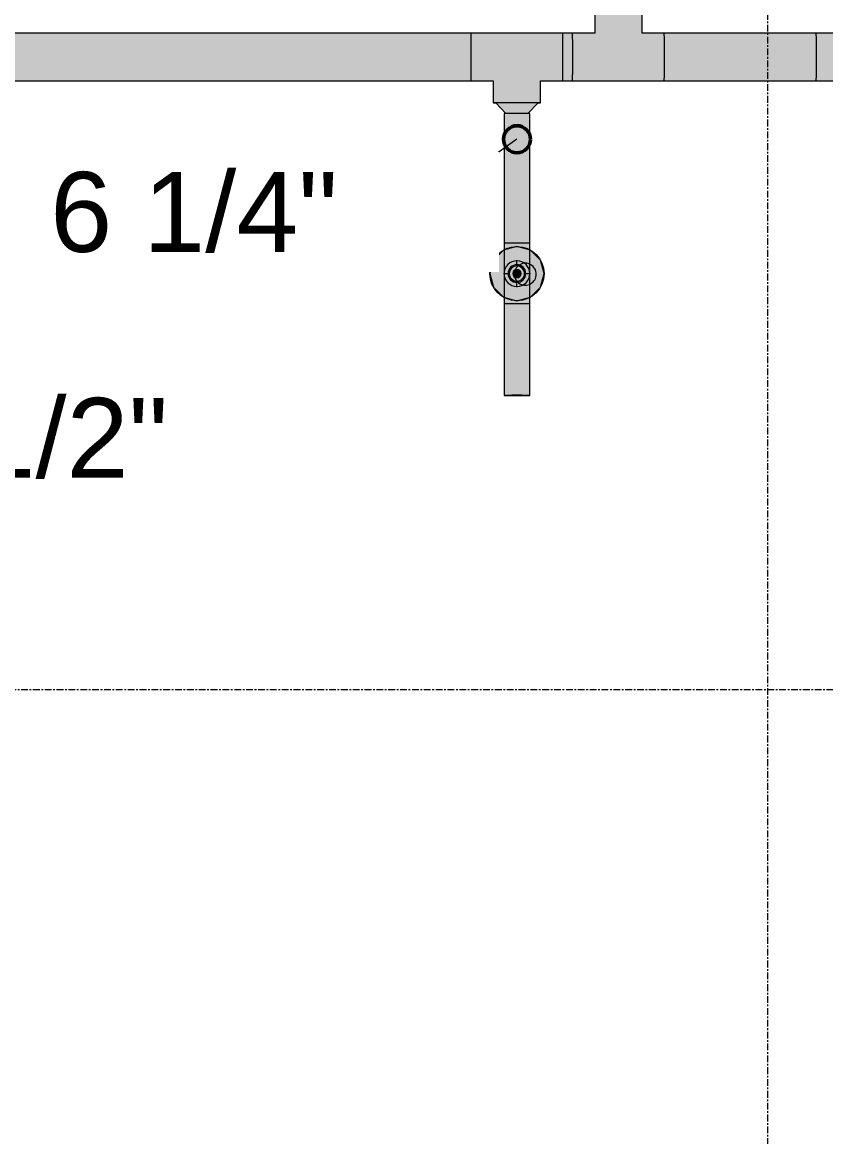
# Model space of a CAD drawing. Header units: inches. Extents: x -3679 to 241, y -496 to 1784.
# Drawn here: x -2008 to -1948.7, y 56 to 138.3 of the extents above; entities that cross this region are included whole.
import ezdxf

# ---------------------------------------------------------------- set-up
doc = ezdxf.new("R2010")
doc.units = ezdxf.units.IN
doc.header["$MEASUREMENT"] = 0
doc.linetypes.add('Grid Line', pattern=[0.875, 0.5, -0.125, 0.125, -0.125])
for name, color, linetype, lineweight in [('A-ANNO-NOTE', 250, 'Continuous', 9), ('G-ANNO-DIMS', 251, 'Continuous', 9), ('P-PIPE', 1, 'Continuous', 9), ('P-PIPE-CNTR', 1, 'Continuous', 9), ('S-GRID', 8, 'Continuous', 9)]:
    doc.layers.add(name, color=color, linetype=linetype, lineweight=lineweight)
doc.styles.add('Arial_1', font='arial.ttf', dxfattribs={"height": 5.901198})

# ---------------------------------------------------------------- blocks, each defined once
blk = doc.blocks.new('Transition - Generic - Plumbing-CW-1022941-LOWER PARKING')
at = {"layer": 'P-PIPE'}
for points in [[(-2118.759, 774.935), (-2118.76, 775.086), (-2118.93, 775.108), (-2119.116, 775.195), (-2119.226, 775.28), (-2119.332, 775.421), (-2119.401, 775.624), (-2119.417, 775.747), (-2119.394, 775.915), (-2119.298, 776.113), (-2119.222, 776.21), (-2119.088, 776.313), (-2118.908, 776.381), (-2118.759, 776.401), (-2118.76, 776.56), (-2119.334, 776.322), (-2119.572, 775.747), (-2119.334, 775.173), (-2118.76, 774.935)], [(-2118.759, 774.935), (-2118.185, 775.173), (-2117.947, 775.747), (-2118.185, 776.322), (-2118.759, 776.56), (-2118.759, 776.401), (-2118.54, 776.358), (-2118.407, 776.294), (-2118.262, 776.165), (-2118.19, 776.072), (-2118.119, 775.869), (-2118.109, 775.692), (-2118.124, 775.573), (-2118.218, 775.379), (-2118.336, 775.247), (-2118.431, 775.174), (-2118.607, 775.106), (-2118.759, 775.086), (-2118.759, 774.935)]]:
    blk.add_hatch(color=256, dxfattribs=at).paths.add_polyline_path(points, flags=0)
for start_param, end_param in [(4.784716, 7.926309), (1.643123, 4.784716)]:
    blk.add_ellipse((-2118.759, 775.747), major_axis=(-0.81, 0.059), ratio=0.999999, start_param=start_param, end_param=end_param, dxfattribs=at)
blk = doc.blocks.new('Transition - Generic - Plumbing-CW-1233999-LOWER PARKING')
at = {"layer": 'P-PIPE'}
for points in [[(-1971.188, 119.743), (-1970.937, 119.743), (-1971.102, 120.141), (-1971.5, 120.305), (-1971.898, 120.141), (-1972.062, 119.743), (-1971.813, 119.743), (-1971.656, 120.013), (-1971.344, 120.013), (-1971.301, 119.94)], [(-1971.5, 119.18), (-1971.102, 119.345), (-1970.937, 119.743), (-1971.188, 119.743), (-1971.359, 119.472), (-1971.656, 119.472), (-1971.829, 119.743), (-1972.062, 119.743), (-1971.898, 119.345), (-1971.699, 119.263)], [(-1971.344, 119.472), (-1971.188, 119.743), (-1971.359, 120.013), (-1971.656, 120.013), (-1971.813, 119.743), (-1971.656, 119.472), (-1971.359, 119.472)]]:
    blk.add_hatch(color=256, dxfattribs=at).paths.add_polyline_path(points, flags=0)
for radius, start, end in [(0.562, 0, 180), (0.562, 180, 0), (0.312, 0, 180), (0.313, 180, 360)]:
    blk.add_arc((-1971.5, 119.743), radius, start, end, dxfattribs=at)

msp = doc.modelspace()

# ---------------------------------------------------------------- hatches: boundary and pattern name
at = {"layer": 'A-ANNO-NOTE'}
h = msp.add_hatch(color=256, dxfattribs=at)
edge = h.paths.add_edge_path(flags=0)
edge.add_arc((-1971.5, 119.743), 2, 0, 360)
msp.add_hatch(color=256, dxfattribs=at).paths.add_polyline_path([(-1971.5, 117.743), (-1970.5, 118.011), (-1969.768, 118.743), (-1969.5, 119.743), (-1969.768, 120.743), (-1970.5, 121.475), (-1971.5, 121.743), (-1972.5, 121.475), (-1973.232, 120.743), (-1973.5, 119.743), (-1973.232, 118.743), (-1972.5, 118.011)], flags=0)
at = {"layer": 'P-PIPE'}
for points in [[(-1963.997, 135.735), (-1962.25, 137.493), (-1962.25, 139.128), (-1962.868, 139.123), (-1965.701, 139.127), (-1965.75, 139.128), (-1965.75, 137.493), (-1964.45, 136.188), (-1964.291, 136.03)], [(-1967.383, 135.743), (-1967.382, 135.743), (-1967.386, 137.493), (-1968.114, 137.493), (-1968.111, 136.611), (-1968.111, 135.743)], [(-1967.385, 133.993), (-1960.614, 133.994), (-1960.611, 134.861), (-1960.614, 137.493), (-1962.25, 137.493), (-1962.76, 136.975), (-1963.997, 135.735), (-1965.751, 137.493), (-1967.386, 137.493), (-1967.383, 136.403), (-1967.386, 133.993)], [(-1960.611, 135.743), (-1949.382, 135.743), (-1949.386, 137.493), (-1960.614, 137.493), (-1960.611, 136.32), (-1960.611, 135.743)], [(-1949.386, 133.993), (-1947.75, 133.993), (-1946.45, 135.297), (-1945.997, 135.75), (-1944.249, 133.993), (-1942.614, 133.993), (-1942.611, 135.082), (-1942.614, 137.493), (-1949.386, 137.493), (-1949.383, 136.624), (-1949.386, 134.023)], [(-1975.203, 133.993), (-1974.886, 133.994), (-1974.883, 134.919), (-1974.883, 135.743), (-2060.611, 135.742), (-2060.613, 133.993), (-1988.2, 133.993)], [(-1969.75, 132.357), (-1969.75, 133.993), (-1970.26, 134.51), (-1971.497, 135.75), (-1973.25, 133.993), (-1973.25, 132.357), (-1972.627, 132.362), (-1969.798, 132.358)], [(-1967.797, 133.993), (-1967.386, 133.993), (-1967.383, 134.874), (-1967.382, 135.743), (-1968.111, 135.742), (-1968.114, 133.993)], [(-1973.06, 132.354), (-1973.063, 132.357), (-1971.786, 132.363), (-1973.063, 132.354)], [(-1970.686, 131.578), (-1969.938, 132.357), (-1971.254, 132.363), (-1973.063, 132.357), (-1972.313, 131.578), (-1970.687, 131.578)], [(-1972.45, 121.986), (-1971.975, 121.99), (-1971.5, 121.99), (-1971.5, 131.58), (-1972.45, 131.576), (-1972.45, 126.224)], [(-1970.55, 121.986), (-1970.55, 131.576), (-1971.025, 131.579), (-1971.5, 131.58), (-1971.5, 121.99), (-1970.567, 121.987)], [(-1972.45, 110.742), (-1972.323, 110.747), (-1971.5, 110.753), (-1971.5, 117.502), (-1972.45, 117.498), (-1972.45, 115.624)], [(-1970.55, 110.742), (-1970.551, 117.498), (-1971.025, 117.502), (-1971.5, 117.502), (-1971.5, 110.753), (-1970.583, 110.745)], [(-1971.5, 110.731), (-1970.55, 110.742), (-1971.359, 110.752), (-1972.45, 110.742), (-1972.172, 110.734)]]:
    msp.add_hatch(color=256, dxfattribs=at).paths.add_polyline_path(points, flags=0)
h = msp.add_hatch(color=256, dxfattribs=at)
h.paths.add_polyline_path([(-2060.612, 136.98), (-2060.611, 136.98), (-2055.563, 136.959)], flags=0)
h.paths.add_polyline_path([(-2060.611, 136.618), (-2060.611, 136.618), (-2055.563, 136.593)], flags=0)
h.paths.add_polyline_path([(-1974.882, 135.743), (-1974.886, 137.493), (-2060.614, 137.493), (-2060.611, 136.618), (-2060.611, 135.743), (-1988.2, 135.743)], flags=0)
h = msp.add_hatch(color=256, dxfattribs=at)
h.paths.add_polyline_path([(-1974.883, 136.624), (-1974.883, 136.624), (-1971.359, 136.405)], flags=0)
h.paths.add_polyline_path([(-1974.886, 133.993), (-1973.25, 133.993), (-1971.95, 135.297), (-1971.497, 135.75), (-1969.749, 133.993), (-1968.114, 133.993), (-1968.111, 135.082), (-1968.114, 137.493), (-1974.886, 137.493), (-1974.883, 136.624), (-1974.886, 134.023)], flags=0)
h.paths.add_polyline_path([(-1974.882, 136.203), (-1974.883, 136.203), (-1971.359, 136.203)], flags=0)
h = msp.add_hatch(color=256, dxfattribs=at)
h.paths.add_polyline_path([(-1949.385, 134.052), (-1949.386, 134.052), (-1954.519, 134.052)], flags=0)
h.paths.add_polyline_path([(-1951.261, 133.993), (-1949.386, 133.994), (-1949.383, 135.082), (-1949.383, 135.743), (-1960.611, 135.743), (-1960.614, 133.993), (-1954.519, 133.993)], flags=0)
h.paths.add_polyline_path([(-1960.612, 134.227), (-1960.613, 134.227), (-1954.519, 134.227)], flags=0)
h = msp.add_hatch(color=256, dxfattribs=at)
h.paths.add_polyline_path([(-1972.451, 117.498), (-1971.746, 117.509), (-1971.745, 117.509), (-1971.5, 117.509), (-1971.5, 118.792), (-1971.754, 118.826), (-1972.01, 118.945), (-1972.173, 119.07), (-1972.341, 119.309), (-1972.38, 119.381), (-1972.433, 119.56), (-1972.451, 119.742), (-1972.451, 119.07)], flags=0)
h.paths.add_polyline_path([(-1972.451, 119.742), (-1972.403, 120.027), (-1972.355, 120.151), (-1972.287, 120.276), (-1972.154, 120.433), (-1971.961, 120.572), (-1971.746, 120.661), (-1971.5, 120.693), (-1971.5, 121.99), (-1972.451, 121.986), (-1972.451, 120.201)], flags=0)
h = msp.add_hatch(color=256, dxfattribs=at)
h.paths.add_polyline_path([(-1970.549, 117.498), (-1970.549, 119.742), (-1970.582, 119.496), (-1970.713, 119.21), (-1970.846, 119.053), (-1971.058, 118.905), (-1971.288, 118.82), (-1971.5, 118.792), (-1971.497, 117.509), (-1971.025, 117.508), (-1971.024, 117.508), (-1970.581, 117.499)], flags=0)
h.paths.add_polyline_path([(-1970.549, 119.742), (-1970.551, 121.986), (-1971.046, 121.99), (-1971.5, 121.99), (-1971.5, 120.693), (-1971.247, 120.659), (-1971.024, 120.566), (-1970.828, 120.415), (-1970.659, 120.176), (-1970.606, 120.053), (-1970.567, 119.925)], flags=0)
h = msp.add_hatch(color=256, dxfattribs=at)
h.paths.add_polyline_path([(-1971.5, 118.792), (-1971.254, 118.824), (-1971.025, 118.919), (-1970.807, 119.098), (-1970.677, 119.267), (-1970.582, 119.496), (-1970.549, 119.742), (-1970.582, 119.988), (-1970.677, 120.218), (-1970.828, 120.415), (-1971.069, 120.584), (-1971.254, 120.661), (-1971.5, 120.693), (-1971.787, 120.644), (-1971.976, 120.566), (-1972.194, 120.387), (-1972.324, 120.218), (-1972.419, 119.988), (-1972.451, 119.742), (-1972.419, 119.496), (-1972.324, 119.267), (-1972.173, 119.07), (-1971.931, 118.901), (-1971.746, 118.824)], flags=0)
h.paths.add_polyline_path([(-1971.5, 118.93), (-1972.08, 119.18), (-1972.313, 119.742), (-1972.063, 120.322), (-1971.5, 120.555), (-1970.926, 120.317), (-1970.688, 119.742), (-1970.938, 119.163), (-1971.401, 118.971)], flags=0)
h = msp.add_hatch(color=256, dxfattribs=at)
h.paths.add_polyline_path([(-1971.102, 119.345), (-1971.5, 119.18), (-1971.898, 119.345), (-1972.062, 119.743), (-1971.898, 120.141), (-1971.5, 120.305), (-1971.102, 120.14), (-1970.937, 119.743), (-1971.102, 119.345)], flags=0)
h.paths.add_polyline_path([(-1971.5, 119.085), (-1971.33, 119.108), (-1971.171, 119.173), (-1971.002, 119.322), (-1970.931, 119.414), (-1970.863, 119.588), (-1970.842, 119.743), (-1970.865, 119.913), (-1970.931, 120.072), (-1971.035, 120.208), (-1971.171, 120.312), (-1971.359, 120.382), (-1971.5, 120.4), (-1971.699, 120.366), (-1971.838, 120.305), (-1971.998, 120.164), (-1972.069, 120.072), (-1972.135, 119.913), (-1972.157, 119.743), (-1972.135, 119.573), (-1972.069, 119.414), (-1971.965, 119.278), (-1971.829, 119.173), (-1971.67, 119.108)], flags=0)

# ---------------------------------------------------------------- linework, layer by layer
at = {"layer": 'A-ANNO-NOTE'}
for p, q in [((-1972.5, 121.475), (-1973.232, 120.743)), ((-1971.5, 121.743), (-1972.5, 121.475)), ((-1970.5, 121.475), (-1971.5, 121.743)), ((-1969.768, 120.743), (-1970.5, 121.475)), ((-1973.232, 120.743), (-1973.5, 119.743)), ((-1969.5, 119.743), (-1969.768, 120.743)), ((-1973.5, 119.743), (-1973.232, 118.743)), ((-1969.768, 118.743), (-1969.5, 119.743)), ((-1973.232, 118.743), (-1972.5, 118.011)), ((-1970.5, 118.011), (-1969.768, 118.743)), ((-1972.5, 118.011), (-1971.5, 117.743)), ((-1971.5, 117.743), (-1970.5, 118.011))]:
    msp.add_line(p, q, dxfattribs=at)
msp.add_circle((-1971.5, 119.743), 2, dxfattribs=at)
at = {"layer": 'G-ANNO-DIMS'}
for p, q in [((-1971.5, 129.667), (-1978.803, 124.445)), ((-1978.803, 124.445), (-1983.602, 124.445))]:
    msp.add_line(p, q, dxfattribs=at)
at = {"layer": 'G-ANNO-DIMS', "lineweight": 50}
msp.add_circle((-1971.5, 129.667), 1, dxfattribs=at)
at = {"layer": 'P-PIPE'}
for p, q in [((-1965.75, 139.128), (-1965.75, 137.493)), ((-1962.25, 137.493), (-1962.25, 139.128)), ((-1974.886, 137.493), (-2060.614, 137.493)), ((-1968.114, 137.493), (-1974.886, 137.493)), ((-1967.386, 137.493), (-1968.114, 137.493)), ((-1965.75, 137.493), (-1967.386, 137.493)), ((-1960.614, 137.493), (-1962.25, 137.493)), ((-1949.386, 137.493), (-1960.614, 137.493)), ((-1942.614, 137.493), (-1949.386, 137.493)), ((-2060.614, 133.993), (-1974.886, 133.993)), ((-1974.886, 133.993), (-1973.25, 133.993)), ((-1973.25, 133.993), (-1973.25, 132.357)), ((-1969.75, 133.993), (-1968.114, 133.993)), ((-1969.75, 132.357), (-1969.75, 133.993)), ((-1968.114, 133.993), (-1967.386, 133.993)), ((-1967.386, 133.993), (-1960.614, 133.993)), ((-1960.614, 133.993), (-1949.386, 133.993)), ((-1949.386, 133.993), (-1947.75, 133.993)), ((-1972.313, 131.576), (-1973.063, 132.357)), ((-1969.938, 132.357), (-1970.688, 131.576)), ((-1972.45, 131.576), (-1972.45, 121.986)), ((-1970.55, 121.986), (-1970.55, 131.576)), ((-1972.451, 121.986), (-1972.451, 119.742)), ((-1970.549, 117.498), (-1970.549, 121.986)), ((-1972.451, 119.742), (-1972.451, 117.498)), ((-1972.45, 117.498), (-1972.45, 110.742)), ((-1970.55, 110.742), (-1970.55, 117.498))]:
    msp.add_line(p, q, dxfattribs=at)
for centre, radius, start, end in [((-1971.5, 119.742), 0.951, 90, 270), ((-1971.5, 119.743), 0.657, 0, 180), ((-1971.5, 119.742), 0.951, 270, 90), ((-1971.5, 120.072), 0.329, 21.13849, 90), ((-1971.5, 119.743), 0.658, 180, 0), ((-1971.5, 119.414), 0.329, 201.13837, 270)]:
    msp.add_arc(centre, radius, start, end, dxfattribs=at)
for centre, major_axis, ratio, start_param, end_param in [((-1974.886, 135.743), (0, 1.75), 0.002084, 6.025553, 6.283185), ((-1974.886, 135.743), (0, 1.75), 0.002086, 6.154357, 6.283185), ((-1968.114, 135.743), (0, 1.75), 0.002084, 6.025553, 6.283185), ((-1968.114, 135.743), (0, 1.75), 0.002084, 6.154357, 6.283185), ((-1967.386, 135.743), (0, 1.75), 0.002084, 6.15019, 6.279019), ((-1967.386, 135.743), (0, 1.75), 0.002084, 6.021386, 6.150214), ((-1960.614, 135.743), (0, 1.75), 0.002084, 6.15019, 6.279019), ((-1960.614, 135.743), (0, 1.75), 0.002084, 6.021386, 6.150214), ((-1949.386, 135.743), (0, 1.75), 0.002084, 6.025553, 6.283185), ((-1949.386, 135.743), (0, 1.75), 0.002084, 6.154357, 6.283185), ((-1974.886, 135.743), (0, 1.75), 0.002086, 5.892558, 6.021386), ((-1974.886, 135.743), (0, 1.75), 0.002084, 5.763753, 5.892581), ((-1974.886, 135.743), (0, 1.75), 0.002084, 5.501954, 5.760315), ((-1974.886, 135.743), (0, 1.75), 0.002086, 5.502631, 5.759587), ((-1974.886, 135.743), (0, 1.75), 0.002084, 5.240154, 5.498225), ((-1974.886, 135.743), (0, 1.75), 0.002086, 5.240544, 5.497787), ((-1968.114, 135.743), (0, 1.75), 0.002084, 5.892558, 6.021386), ((-1968.114, 135.743), (0, 1.75), 0.002084, 5.763753, 5.892581), ((-1968.114, 135.743), (0, 1.75), 0.002084, 5.501954, 5.760315), ((-1968.114, 135.743), (0, 1.75), 0.002084, 5.502631, 5.759587), ((-1968.114, 135.743), (0, 1.75), 0.002084, 5.240154, 5.498225), ((-1968.114, 135.743), (0, 1.75), 0.002084, 5.240544, 5.497787), ((-1967.386, 135.743), (0, 1.75), 0.002084, 5.888391, 6.017219), ((-1967.386, 135.743), (0, 1.75), 0.002084, 5.759587, 5.888415), ((-1967.386, 135.743), (0, 1.75), 0.002084, 5.497787, 5.756142), ((-1967.386, 135.743), (0, 1.75), 0.002084, 5.498458, 5.75542), ((-1967.386, 135.743), (0, 1.75), 0.002084, 5.236373, 5.493621), ((-1967.386, 135.743), (0, 1.75), 0.002084, 5.235988, 5.494055), ((-1960.614, 135.743), (0, 1.75), 0.002084, 5.888391, 6.017219), ((-1960.614, 135.743), (0, 1.75), 0.002084, 5.759587, 5.888415), ((-1960.614, 135.743), (0, 1.75), 0.002084, 5.497787, 5.756142), ((-1960.614, 135.743), (0, 1.75), 0.002084, 5.498458, 5.75542), ((-1960.614, 135.743), (0, 1.75), 0.002084, 5.236373, 5.493621), ((-1960.614, 135.743), (0, 1.75), 0.002084, 5.235988, 5.494055), ((-1949.386, 135.743), (0, 1.75), 0.002084, 5.892558, 6.021386), ((-1949.386, 135.743), (0, 1.75), 0.002084, 5.763753, 5.892581), ((-1949.386, 135.743), (0, 1.75), 0.002084, 5.501954, 5.760315), ((-1949.386, 135.743), (0, 1.75), 0.002084, 5.502631, 5.759587), ((-1949.386, 135.743), (0, 1.75), 0.002084, 5.240154, 5.498225), ((-1949.386, 135.743), (0, 1.75), 0.002084, 5.240544, 5.497787), ((-1974.886, 135.743), (0, 1.75), 0.002084, 4.978355, 5.236235), ((-1974.886, 135.743), (0, 1.75), 0.002086, 4.978555, 5.235988), ((-1974.886, 135.743), (0, 1.75), 0.002084, 4.716556, 4.974284), ((-1974.886, 135.743), (0, 1.75), 0.002086, 4.716604, 4.974188), ((-1968.114, 135.743), (0, 1.75), 0.002084, 4.978355, 5.236235), ((-1968.114, 135.743), (0, 1.75), 0.002084, 4.978555, 5.235988), ((-1968.114, 135.743), (0, 1.75), 0.002084, 4.716556, 4.974284), ((-1968.114, 135.743), (0, 1.75), 0.002084, 4.716604, 4.974188), ((-1967.386, 135.743), (0, 1.75), 0.002084, 4.974188, 5.232066), ((-1967.386, 135.743), (0, 1.75), 0.002084, 4.974385, 5.231821), ((-1967.386, 135.743), (0, 1.75), 0.002084, 4.712389, 4.970115), ((-1967.386, 135.743), (0, 1.75), 0.002084, 4.712435, 4.970022), ((-1960.614, 135.743), (0, 1.75), 0.002084, 4.974188, 5.232066), ((-1960.614, 135.743), (0, 1.75), 0.002084, 4.974385, 5.231821), ((-1960.614, 135.743), (0, 1.75), 0.002084, 4.712389, 4.970115), ((-1960.614, 135.743), (0, 1.75), 0.002084, 4.712435, 4.970022), ((-1949.386, 135.743), (0, 1.75), 0.002084, 4.978355, 5.236235), ((-1949.386, 135.743), (0, 1.75), 0.002084, 4.978555, 5.235988), ((-1949.386, 135.743), (0, 1.75), 0.002084, 4.716556, 4.974284), ((-1949.386, 135.743), (0, 1.75), 0.002084, 4.716604, 4.974188), ((-1974.886, 135.743), (0, 1.75), 0.002084, 4.454756, 4.712343), ((-1974.886, 135.743), (0, 1.75), 0.002086, 4.454663, 4.712389), ((-1974.886, 135.743), (0, 1.75), 0.002086, 4.192712, 4.45059), ((-1974.886, 135.743), (0, 1.75), 0.002084, 4.192957, 4.450393), ((-1968.114, 135.743), (0, 1.75), 0.002084, 4.454756, 4.712343), ((-1968.114, 135.743), (0, 1.75), 0.002084, 4.454663, 4.712389), ((-1968.114, 135.743), (0, 1.75), 0.002084, 4.192712, 4.45059), ((-1968.114, 135.743), (0, 1.75), 0.002084, 4.192957, 4.450393), ((-1967.386, 135.743), (0, 1.75), 0.002084, 4.450494, 4.708222), ((-1967.386, 135.743), (0, 1.75), 0.002084, 4.45059, 4.708174), ((-1967.386, 135.743), (0, 1.75), 0.002084, 4.188543, 4.446423), ((-1967.386, 135.743), (0, 1.75), 0.002084, 4.18879, 4.446223), ((-1960.614, 135.743), (0, 1.75), 0.002084, 4.450494, 4.708222), ((-1960.614, 135.743), (0, 1.75), 0.002084, 4.45059, 4.708174), ((-1960.614, 135.743), (0, 1.75), 0.002084, 4.188543, 4.446423), ((-1960.614, 135.743), (0, 1.75), 0.002084, 4.18879, 4.446223), ((-1949.386, 135.743), (0, 1.75), 0.002084, 4.454756, 4.712343), ((-1949.386, 135.743), (0, 1.75), 0.002084, 4.454663, 4.712389), ((-1949.386, 135.743), (0, 1.75), 0.002084, 4.192712, 4.45059), ((-1949.386, 135.743), (0, 1.75), 0.002084, 4.192957, 4.450393), ((-1974.886, 135.743), (0, 1.75), 0.002086, 3.536364, 3.665191), ((-1974.886, 135.743), (0, 1.75), 0.002086, 3.930723, 4.18879), ((-1974.886, 135.743), (0, 1.75), 0.002084, 3.931157, 4.188405), ((-1974.886, 135.743), (0, 1.75), 0.002086, 3.668636, 3.926991), ((-1974.886, 135.743), (0, 1.75), 0.002084, 3.669358, 3.92632), ((-1968.114, 135.743), (0, 1.75), 0.002084, 3.668636, 3.926991), ((-1968.114, 135.743), (0, 1.75), 0.002084, 3.669358, 3.92632), ((-1968.114, 135.743), (0, 1.75), 0.002084, 3.536363, 3.665191), ((-1968.114, 135.743), (0, 1.75), 0.002084, 3.930723, 4.18879), ((-1968.114, 135.743), (0, 1.75), 0.002084, 3.931157, 4.188405), ((-1967.386, 135.743), (0, 1.75), 0.002084, 3.532197, 3.661025), ((-1967.386, 135.743), (0, 1.75), 0.002084, 3.926553, 4.184624), ((-1967.386, 135.743), (0, 1.75), 0.002084, 3.926991, 4.184234), ((-1967.386, 135.743), (0, 1.75), 0.002084, 3.664463, 3.922824), ((-1967.386, 135.743), (0, 1.75), 0.002084, 3.665191, 3.922147), ((-1960.614, 135.743), (0, 1.75), 0.002084, 3.664463, 3.922824), ((-1960.614, 135.743), (0, 1.75), 0.002084, 3.665191, 3.922147), ((-1960.614, 135.743), (0, 1.75), 0.002084, 3.532197, 3.661025), ((-1960.614, 135.743), (0, 1.75), 0.002084, 3.926553, 4.184624), ((-1960.614, 135.743), (0, 1.75), 0.002084, 3.926991, 4.184234), ((-1949.386, 135.743), (0, 1.75), 0.002084, 3.536363, 3.665191), ((-1949.386, 135.743), (0, 1.75), 0.002084, 3.930723, 4.18879), ((-1949.386, 135.743), (0, 1.75), 0.002084, 3.931157, 4.188405), ((-1949.386, 135.743), (0, 1.75), 0.002084, 3.668636, 3.926991), ((-1949.386, 135.743), (0, 1.75), 0.002084, 3.669358, 3.92632), ((-1974.886, 135.743), (0, 1.75), 0.002086, 3.274564, 3.403392), ((-1974.886, 135.743), (0, 1.75), 0.002084, 3.145759, 3.274588), ((-1974.886, 135.743), (0, 1.75), 0.002084, 3.407559, 3.536387), ((-1968.114, 135.743), (0, 1.75), 0.002084, 3.407559, 3.536387), ((-1968.114, 135.743), (0, 1.75), 0.002084, 3.274564, 3.403392), ((-1968.114, 135.743), (0, 1.75), 0.002084, 3.145759, 3.274588), ((-1967.386, 135.743), (0, 1.75), 0.002084, 3.141593, 3.399225), ((-1967.386, 135.743), (0, 1.75), 0.002084, 3.141593, 3.270421), ((-1967.386, 135.743), (0, 1.75), 0.002084, 3.403392, 3.53222), ((-1960.614, 135.743), (0, 1.75), 0.002084, 3.403392, 3.53222), ((-1960.614, 135.743), (0, 1.75), 0.002084, 3.141593, 3.399225), ((-1960.614, 135.743), (0, 1.75), 0.002084, 3.141593, 3.270421), ((-1949.386, 135.743), (0, 1.75), 0.002084, 3.274564, 3.403392), ((-1949.386, 135.743), (0, 1.75), 0.002084, 3.145759, 3.274588), ((-1949.386, 135.743), (0, 1.75), 0.002084, 3.407559, 3.536387), ((-1971.5, 132.357), (1.75, 0), 0.004167, 0, 3.139509), ((-1971.5, 132.357), (1.75, 0), 0.004167, 3.141593, 3.599835), ((-1971.5, 132.357), (1.75, 0), 0.004167, 5.825622, 6.281102), ((-1971.5, 131.576), (0.95, 0), 0.004167, 1.570796, 3.141593), ((-1971.5, 131.576), (0.95, 0), 0.004167, 0, 1.570796), ((-1971.5, 121.986), (0.95, 0), 0.004167, 2.61964, 3.141593), ((-1971.5, 121.986), (0.95, 0), 0.004167, 1.570796, 2.617994), ((-1971.5, 121.986), (0.95, 0), 0.004167, 0.523599, 1.570796), ((-1971.5, 121.986), (0.95, 0), 0.004167, 0, 0.521482), ((-1971.5, 117.498), (-0.951, 0), 0.004167, 4.71239, 6.283185), ((-1971.5, 117.498), (-0.95, 0), 0.011464, 5.498657, 5.759587), ((-1971.5, 117.498), (-0.95, 0), 0.011464, 4.71239, 5.497787), ((-1971.5, 117.498), (-0.95, 0), 0.011464, 3.926991, 4.712389), ((-1971.5, 117.498), (0.951, 0), 0.004167, 1.309214, 1.570797), ((-1971.5, 117.498), (0.951, 0), 0.004167, 1.047647, 1.308998), ((-1971.5, 117.498), (0.951, 0), 0.004167, 0.786139, 1.047199), ((-1971.5, 117.498), (-0.95, 0), 0.011464, 3.665191, 3.926124), ((-1971.5, 117.498), (0.951, 0), 0.004167, 0.52478, 0.785399), ((-1971.5, 117.498), (0.951, 0), 0.004167, 0.263896, 0.5236), ((-1971.5, 117.498), (0.951, 0), 0.004167, 0.000001, 0.2618), ((-1971.5, 110.742), (-0.95, 0), 0.011464, 4.712389, 6.283185), ((-1971.5, 110.742), (-0.95, 0), 0.011464, 0, 1.570796), ((-1971.5, 110.742), (-0.95, 0), 0.011464, 3.141593, 4.712389), ((-1971.5, 110.742), (-0.95, 0), 0.011464, 1.570796, 3.141593)]:
    msp.add_ellipse(centre, major_axis=major_axis, ratio=ratio, start_param=start_param, end_param=end_param, dxfattribs=at)
at = {"layer": 'P-PIPE-CNTR'}
for p, q in [((-1971.5, 120.305), (-1971.5, 120.743)), ((-1972.5, 119.743), (-1972.062, 119.743)), ((-1970.937, 119.743), (-1970.5, 119.743)), ((-1971.5, 118.743), (-1971.5, 119.18))]:
    msp.add_line(p, q, dxfattribs=at)
at = {"layer": 'S-GRID', "linetype": 'Grid Line'}
for p, q in [((-1953, 1771.743), (-1953, -484.257)), ((228, 89), (-3666.394, 89))]:
    msp.add_line(p, q, dxfattribs=at)

# ---------------------------------------------------------------- block references
at = {"layer": 'P-PIPE'}
msp.add_blockref('Transition - Generic - Plumbing-CW-1233999-LOWER PARKING', (0, 0), dxfattribs=at)
at = {"layer": 'P-PIPE', "extrusion": (-0.00132, 9.55509e-05, 0.999999), "rotation": 90.00002304117969}
msp.add_blockref('Transition - Generic - Plumbing-CW-1022941-LOWER PARKING', (-1195.142, 2238.458), dxfattribs=at)

# ---------------------------------------------------------------- texts
at = {"layer": 'G-ANNO-DIMS', "insert": (-2051.7, 110.559), "char_height": 5.9012, "width": 64.872, "attachment_point": 1, "line_spacing_factor": 0.938532, "style": 'Arial_1', "bg_fill": 3, "box_fill_scale": 1.25, "bg_fill_color": 0, "bg_fill_transparency": 0}
msp.add_mtext('BOP 8\' - 1 1/2"', dxfattribs=at)

# ---------------------------------------------------------------- next in the draw order: texts
at = {"layer": 'G-ANNO-DIMS', "insert": (-2039.162, 127.249), "char_height": 5.9012, "width": 64.872, "attachment_point": 1, "line_spacing_factor": 0.938532, "style": 'Arial_1', "bg_fill": 3, "box_fill_scale": 1.25, "bg_fill_color": 0, "bg_fill_transparency": 0}
msp.add_mtext('BOP 7\' - 6 1/4"', dxfattribs=at)

doc.saveas('drawing.dxf')
